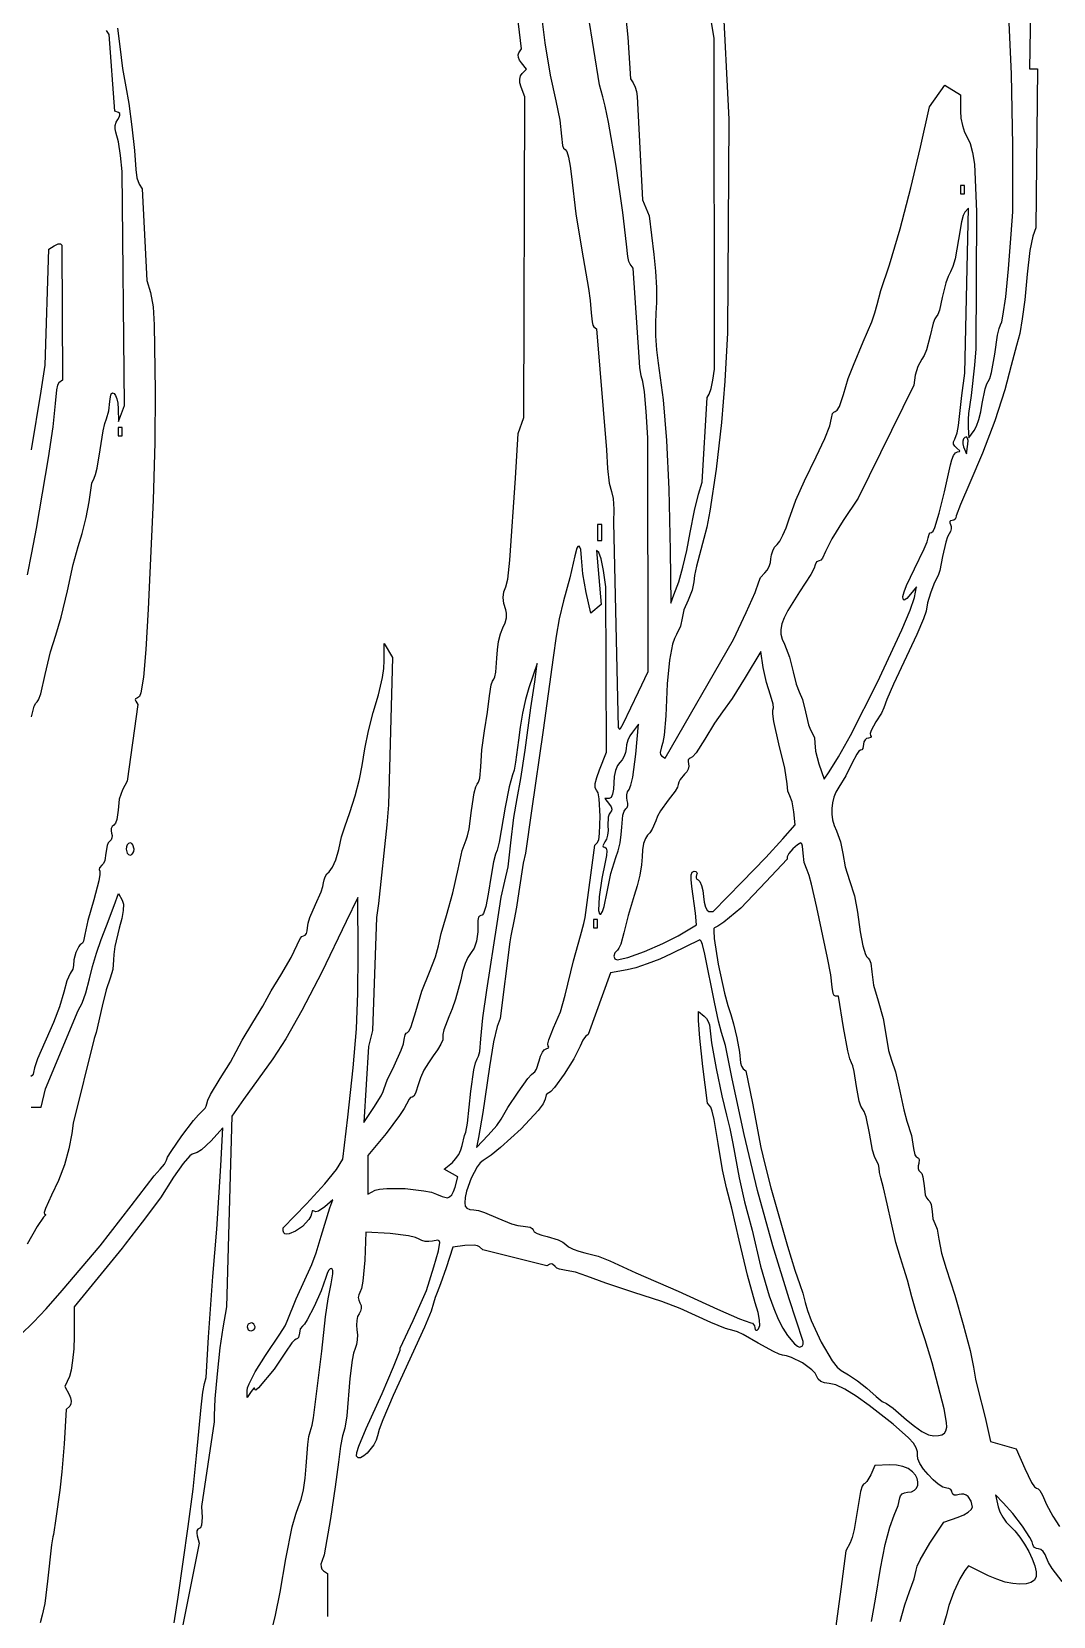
# Model space of a CAD drawing. Extents: x 49.4 to 149.4, y 52.5 to 152.5.
# Drawn here: x 117 to 129.2, y 87.48 to 106.38 of the extents above; entities that cross this region are included whole.
import ezdxf

# ---------------------------------------------------------------- set-up
doc = ezdxf.new("R2010")
doc.units = 0
doc.layers.add('LAYER_1', color=7, linetype='CONTINUOUS')

msp = doc.modelspace()

# ---------------------------------------------------------------- linework, layer by layer
at = {"layer": 'LAYER_1'}
for points in [[(124.068, 106.824), (124.118, 106.316), (124.151, 105.822), (124.182, 105.774), (124.205, 105.723), (124.221, 105.668), (124.229, 105.61), (124.292, 104.379), (124.373, 104.186), (124.429, 103.724), (124.448, 103.526), (124.459, 103.328), (124.461, 103.154), (124.453, 103.027), (124.446, 102.907), (124.448, 102.755), (124.46, 102.589), (124.48, 102.431), (124.539, 101.993), (124.58, 101.509), (124.607, 100.926), (124.622, 100.194), (124.63, 99.569), (124.668, 99.665), (124.725, 99.822), (124.776, 99.998), (124.822, 100.194), (124.863, 100.411), (124.914, 100.674), (124.96, 100.868), (125.003, 101.012), (125.065, 102.022), (125.089, 102.061), (125.112, 102.126), (125.132, 102.229), (125.151, 102.359), (125.15, 106.303), (125.099, 106.591)], [(125.249, 106.832), (125.322, 105.341), (125.308, 102.792), (125.277, 102.214), (125.236, 101.723), (125.17, 101.166), (125.095, 100.665), (125.059, 100.472), (125.026, 100.338), (124.937, 100.01), (124.913, 99.896), (124.905, 99.821), (124.886, 99.723), (124.837, 99.605), (124.788, 99.486), (124.768, 99.387), (124.747, 99.295), (124.697, 99.193), (124.673, 99.145), (124.651, 99.079), (124.616, 98.887), (124.589, 98.604), (124.571, 98.222), (124.552, 97.994), (124.536, 97.907), (124.52, 97.852), (124.503, 97.787), (124.507, 97.762), (124.521, 97.745), (124.562, 97.719), (125.378, 99.136), (125.53, 99.455), (125.637, 99.695), (125.681, 99.822), (125.703, 99.873), (125.754, 99.93), (125.782, 99.961), (125.805, 100.004), (125.82, 100.051), (125.826, 100.098), (125.831, 100.145), (125.847, 100.192), (125.87, 100.234), (125.898, 100.266), (125.931, 100.308), (125.969, 100.378), (126.007, 100.466), (126.04, 100.562), (126.123, 100.796), (126.226, 101.026), (126.367, 101.311), (126.468, 101.53), (126.527, 101.684), (126.547, 101.775), (126.561, 101.83), (126.576, 101.847), (126.594, 101.854), (126.616, 101.87), (126.642, 101.914), (126.692, 102.058), (126.748, 102.245), (126.809, 102.407), (126.927, 102.683), (127.028, 102.924), (127.067, 103.029), (127.093, 103.128), (127.138, 103.297), (127.241, 103.601), (127.366, 104.031), (127.495, 104.52), (127.61, 105.004), (127.717, 105.485), (127.899, 105.747), (128.086, 105.63), (128.086, 105.436), (128.093, 105.352), (128.11, 105.265), (128.136, 105.186), (128.168, 105.126), (128.205, 105.051), (128.233, 104.944), (128.253, 104.802), (128.264, 104.622), (128.279, 104.235), (128.272, 102.599), (128.253, 102.407), (128.216, 102.046), (128.185, 101.83), (128.178, 101.76), (128.178, 101.661), (128.186, 101.541), (128.25, 101.626), (128.278, 101.678), (128.305, 101.756), (128.329, 101.85), (128.346, 101.949), (128.381, 102.124), (128.401, 102.183), (128.42, 102.212), (128.439, 102.246), (128.459, 102.319), (128.496, 102.539), (128.531, 102.765), (128.55, 102.845), (128.566, 102.888), (128.58, 102.923), (128.595, 102.991), (128.627, 103.22), (128.661, 103.553), (128.693, 103.97), (128.711, 104.235), (128.712, 105.028), (128.698, 105.875), (128.656, 106.757)], [(123.063, 106.761), (123.126, 106.25), (123.189, 105.866), (123.257, 105.559), (123.305, 105.327), (123.325, 105.138), (123.338, 105.027), (123.352, 104.993), (123.369, 104.98), (123.389, 104.954), (123.41, 104.885), (123.429, 104.781), (123.445, 104.655), (123.499, 104.21), (123.569, 103.778), (123.647, 103.321), (123.67, 103.176), (123.681, 103.032), (123.692, 102.923), (123.702, 102.884), (123.713, 102.864), (123.743, 102.84), (123.864, 101.397), (123.877, 101.173), (123.895, 101), (123.922, 100.899), (123.943, 100.816), (123.951, 100.689), (123.948, 100.531), (124.001, 98.083), (124.015, 98.069), (124.021, 98.066), (124.03, 98.072), (124.063, 98.127), (124.246, 98.511), (124.359, 98.751), (124.358, 101.541), (124.338, 101.854), (124.317, 102.087), (124.295, 102.21), (124.275, 102.278), (124.261, 102.379), (124.252, 102.503), (124.18, 103.561), (124.144, 103.609), (124.13, 103.643), (124.117, 103.7), (124.101, 103.85), (124.06, 104.228), (123.979, 104.778), (123.888, 105.303), (123.849, 105.494), (123.819, 105.605), (123.78, 105.75), (123.643, 106.591)], [(128.924, 106.652), (128.913, 105.942), (129.007, 105.942), (128.986, 104.042), (128.951, 103.946), (128.917, 103.772), (128.884, 103.49), (128.854, 103.184), (128.825, 102.957), (128.794, 102.785), (128.756, 102.642), (128.691, 102.402), (128.617, 102.112), (128.496, 101.743), (128.351, 101.355), (128.2, 101.004), (128.086, 100.746), (128.038, 100.608), (128.034, 100.587), (128.023, 100.57), (128.007, 100.559), (127.987, 100.555), (127.97, 100.551), (127.961, 100.54), (127.959, 100.524), (127.968, 100.505), (127.976, 100.481), (127.976, 100.452), (127.968, 100.423), (127.953, 100.396), (127.933, 100.357), (127.911, 100.293), (127.874, 100.124), (127.84, 99.958), (127.82, 99.896), (127.802, 99.86), (127.769, 99.794), (127.73, 99.687), (127.696, 99.57), (127.677, 99.473), (127.646, 99.382), (127.566, 99.195), (127.29, 98.602), (127.207, 98.418), (127.173, 98.321), (127.145, 98.256), (127.078, 98.152), (127.02, 98.049), (127.009, 98.011), (127.014, 97.988), (127.021, 97.976), (127.019, 97.967), (126.988, 97.958), (126.966, 97.952), (126.949, 97.936), (126.936, 97.913), (126.932, 97.885), (126.921, 97.834), (126.91, 97.819), (126.896, 97.813), (126.876, 97.801), (126.85, 97.767), (126.792, 97.657), (126.718, 97.509), (126.636, 97.373), (126.602, 97.315), (126.576, 97.253), (126.559, 97.187), (126.551, 97.12), (126.552, 97.052), (126.562, 96.984), (126.581, 96.916), (126.609, 96.851), (126.656, 96.722), (126.682, 96.58), (126.71, 96.423), (126.763, 96.259), (126.821, 96.078), (126.86, 95.881), (126.892, 95.647), (126.923, 95.482), (126.954, 95.379), (126.97, 95.349), (126.986, 95.333), (127.002, 95.312), (127.016, 95.274), (127.028, 95.171), (127.051, 95.013), (127.105, 94.825), (127.165, 94.615), (127.202, 94.404), (127.229, 94.233), (127.265, 94.116), (127.311, 93.976), (127.362, 93.749), (127.411, 93.524), (127.447, 93.388), (127.503, 93.219), (127.526, 93.063), (127.543, 92.987), (127.558, 92.964), (127.575, 92.955), (127.588, 92.95), (127.596, 92.934), (127.589, 92.885), (127.582, 92.855), (127.583, 92.826), (127.592, 92.802), (127.608, 92.786), (127.625, 92.764), (127.64, 92.725), (127.654, 92.618), (127.668, 92.512), (127.683, 92.473), (127.702, 92.45), (127.72, 92.43), (127.736, 92.397), (127.75, 92.311), (127.759, 92.224), (127.782, 92.17), (127.809, 92.101), (127.83, 91.981), (127.862, 91.814), (127.915, 91.632), (128.019, 91.313), (128.121, 90.965), (128.203, 90.655), (128.244, 90.454), (128.266, 90.314), (128.291, 90.213), (128.383, 89.854), (128.447, 89.567), (128.753, 89.48), (128.854, 89.245), (128.937, 89.08), (128.972, 89.029), (128.996, 89.011), (129.014, 89.004), (129.033, 88.986), (129.066, 88.927), (129.115, 88.816), (129.19, 88.678), (129.268, 88.554)], [(116.714, 90.689), (117.024, 90.993), (117.175, 91.15), (117.369, 91.369), (117.82, 91.904), (118.19, 92.378), (118.466, 92.739), (118.538, 92.815), (118.59, 92.878), (118.611, 92.923), (118.626, 92.961), (118.667, 93.028), (118.795, 93.214), (118.936, 93.398), (118.993, 93.464), (119.03, 93.499), (119.074, 93.543), (119.087, 93.57), (119.092, 93.596), (119.104, 93.638), (119.139, 93.709), (119.252, 93.898), (119.374, 94.093), (119.443, 94.221), (119.514, 94.356), (119.643, 94.567), (119.763, 94.761), (119.813, 94.855), (119.861, 94.945), (119.975, 95.131), (120.099, 95.342), (120.171, 95.492), (120.208, 95.569), (120.229, 95.592), (120.249, 95.601), (120.267, 95.608), (120.281, 95.629), (120.291, 95.66), (120.294, 95.697), (120.302, 95.749), (120.323, 95.818), (120.391, 95.973), (120.458, 96.123), (120.479, 96.187), (120.487, 96.231), (120.492, 96.266), (120.506, 96.303), (120.527, 96.338), (120.553, 96.365), (120.594, 96.419), (120.633, 96.507), (120.668, 96.628), (120.7, 96.779), (120.739, 96.899), (120.802, 97.069), (120.864, 97.269), (120.915, 97.468), (120.946, 97.633), (120.978, 97.83), (121.023, 98.044), (121.079, 98.263), (121.142, 98.476), (121.189, 98.681), (121.204, 98.79), (121.21, 98.885), (121.211, 99.088), (121.31, 98.918), (121.261, 97.164), (121.24, 96.923), (121.141, 95.985), (121.12, 95.817), (121.072, 94.47), (121.022, 94.278), (120.968, 93.375), (121.088, 93.552), (121.173, 93.691), (121.199, 93.745), (121.208, 93.777), (121.244, 93.878), (121.328, 94.051), (121.413, 94.236), (121.439, 94.311), (121.449, 94.362), (121.46, 94.421), (121.473, 94.44), (121.488, 94.446), (121.508, 94.466), (121.533, 94.52), (121.588, 94.699), (121.661, 94.941), (121.749, 95.168), (121.823, 95.349), (121.86, 95.48), (121.892, 95.626), (121.954, 95.841), (122.028, 96.113), (122.091, 96.394), (122.142, 96.617), (122.187, 96.746), (122.205, 96.794), (122.224, 96.875), (122.254, 97.096), (122.284, 97.306), (122.303, 97.376), (122.321, 97.409), (122.337, 97.433), (122.35, 97.48), (122.363, 97.617), (122.376, 97.818), (122.409, 98.045), (122.445, 98.269), (122.467, 98.464), (122.487, 98.594), (122.501, 98.638), (122.517, 98.661), (122.532, 98.688), (122.544, 98.744), (122.555, 98.91), (122.561, 99.009), (122.576, 99.11), (122.599, 99.202), (122.627, 99.273), (122.653, 99.333), (122.668, 99.393), (122.671, 99.447), (122.661, 99.489), (122.637, 99.562), (122.629, 99.635), (122.636, 99.704), (122.661, 99.762), (122.684, 99.855), (122.709, 100.08), (122.776, 101.06), (122.808, 101.589), (122.875, 101.781), (122.888, 105.608), (122.845, 105.721), (122.83, 105.773), (122.827, 105.818), (122.835, 105.856), (122.855, 105.886), (122.907, 105.938), (122.847, 106.01), (122.826, 106.042), (122.814, 106.075), (122.81, 106.106), (122.817, 106.13), (122.847, 106.179), (122.8, 106.577)], [(118.029, 106.424), (118.057, 106.207), (118.087, 105.946), (118.125, 105.726), (118.161, 105.525), (118.199, 105.25), (118.23, 104.967), (118.247, 104.74), (118.26, 104.639), (118.286, 104.565), (118.321, 104.51), (118.378, 103.417), (118.421, 103.273), (118.452, 103.1), (118.466, 102.888), (118.477, 102.094), (118.474, 101.484), (118.452, 100.795), (118.392, 99.497), (118.367, 99.013), (118.339, 98.685), (118.306, 98.498), (118.288, 98.453), (118.268, 98.439), (118.241, 98.427), (118.239, 98.414), (118.245, 98.399), (118.269, 98.359), (118.142, 97.444), (118.088, 97.343), (118.049, 97.229), (118.034, 97.098), (118.019, 96.986), (118.002, 96.945), (117.982, 96.921), (117.964, 96.904), (117.953, 96.88), (117.95, 96.852), (117.956, 96.824), (117.962, 96.796), (117.96, 96.769), (117.951, 96.746), (117.935, 96.73), (117.917, 96.71), (117.903, 96.676), (117.889, 96.587), (117.875, 96.497), (117.859, 96.463), (117.84, 96.442), (117.813, 96.409), (117.81, 96.39), (117.816, 96.372), (117.818, 96.333), (117.805, 96.255), (117.743, 96.028), (117.672, 95.781), (117.637, 95.614), (117.621, 95.537), (117.609, 95.513), (117.596, 95.504), (117.581, 95.496), (117.565, 95.473), (117.531, 95.4), (117.506, 95.315), (117.501, 95.247), (117.493, 95.202), (117.464, 95.151), (117.422, 95.062), (117.385, 94.927), (117.335, 94.752), (117.264, 94.567), (117.074, 94.133), (117.035, 94.027), (117.024, 93.97), (117.019, 93.949), (117.008, 93.933), (116.992, 93.921)], [(117.001, 98.21), (117.034, 98.337), (117.052, 98.376), (117.068, 98.39), (117.086, 98.416), (117.111, 98.486), (117.166, 98.715), (117.229, 98.987), (117.291, 99.184), (117.357, 99.399), (117.43, 99.713), (117.5, 100.027), (117.559, 100.242), (117.606, 100.398), (117.652, 100.588), (117.689, 100.774), (117.708, 100.916), (117.723, 100.998), (117.75, 101.06), (117.766, 101.102), (117.785, 101.179), (117.819, 101.397), (117.855, 101.624), (117.876, 101.712), (117.895, 101.766), (117.925, 101.861), (117.937, 101.974), (117.942, 102.03), (117.952, 102.063), (117.968, 102.075), (117.986, 102.068), (118.004, 102.044), (118.02, 102.004), (118.031, 101.951), (118.037, 101.887), (118.04, 101.733), (118.112, 101.926), (118.084, 104.716), (118.064, 104.908), (118.04, 105.069), (118.009, 105.185), (118, 105.223), (118.001, 105.265), (118.011, 105.304), (118.03, 105.337), (118.049, 105.365), (118.057, 105.389), (118.054, 105.409), (118.04, 105.42), (117.995, 105.437), (117.927, 106.351), (117.897, 106.399)], [(117.001, 101.397), (117.118, 102.094), (117.165, 102.407), (117.206, 103.79), (117.27, 103.829), (117.319, 103.852), (117.349, 103.853), (117.365, 103.836), (117.37, 102.226), (117.329, 102.196), (117.313, 102.167), (117.298, 102.111), (117.282, 101.95), (117.256, 101.67), (117.201, 101.3), (117.057, 100.459), (117.003, 100.168), (116.948, 99.906)], [(116.997, 93.556), (117.115, 93.556), (117.17, 93.776), (117.559, 94.711), (117.606, 94.797), (117.651, 94.918), (117.694, 95.086), (117.73, 95.235), (117.776, 95.394), (117.832, 95.557), (117.896, 95.721), (117.988, 95.961), (118.04, 96.106), (118.084, 96.027), (118.098, 95.977), (118.097, 95.903), (118.08, 95.807), (118.049, 95.691), (117.996, 95.473), (117.982, 95.379), (117.979, 95.312), (117.971, 95.199), (117.941, 95.096), (117.893, 94.957), (117.843, 94.759), (117.771, 94.446), (117.75, 94.374), (117.499, 93.364), (117.482, 93.243), (117.448, 93.06), (117.394, 92.87), (117.324, 92.681), (117.241, 92.506), (117.168, 92.347), (117.153, 92.299), (117.157, 92.281), (117.167, 92.278), (117.168, 92.27), (117.144, 92.245), (117.067, 92.135), (116.951, 91.921)], [(119.816, 87.109), (119.914, 87.496), (119.969, 87.773), (120.037, 88.169), (120.113, 88.551), (120.154, 88.701), (120.189, 88.795), (120.221, 88.877), (120.248, 88.994), (120.268, 89.131), (120.28, 89.275), (120.298, 89.534), (120.311, 89.629), (120.325, 89.684), (120.351, 89.763), (120.367, 89.853), (120.465, 90.646), (120.511, 91.055), (120.54, 91.271), (120.578, 91.451), (120.599, 91.569), (120.596, 91.61), (120.584, 91.631), (120.567, 91.63), (120.547, 91.61), (120.528, 91.573), (120.513, 91.524), (120.459, 91.367), (120.376, 91.18), (120.292, 91.02), (120.258, 90.967), (120.234, 90.943), (120.209, 90.912), (120.198, 90.859), (120.187, 90.811), (120.175, 90.796), (120.16, 90.791), (120.138, 90.778), (120.107, 90.745), (120.031, 90.634), (119.899, 90.43), (119.711, 90.209), (119.677, 90.182), (119.67, 90.184), (119.668, 90.194), (119.664, 90.205), (119.654, 90.204), (119.621, 90.165), (119.574, 90.093), (119.574, 90.175), (119.579, 90.21), (119.598, 90.258), (119.67, 90.398), (119.792, 90.595), (119.963, 90.849), (120.027, 90.948), (120.054, 91.004), (120.161, 91.27), (120.346, 91.681), (120.397, 91.819), (120.456, 92.017), (120.56, 92.354), (120.599, 92.45), (120.503, 92.366), (120.426, 92.316), (120.395, 92.308), (120.375, 92.314), (120.362, 92.321), (120.352, 92.319), (120.342, 92.285), (120.334, 92.255), (120.311, 92.216), (120.234, 92.135), (120.151, 92.077), (120.078, 92.047), (120.048, 92.043), (120.026, 92.047), (120.011, 92.059), (120.006, 92.08), (120.006, 92.118), (120.284, 92.404), (120.503, 92.642), (120.639, 92.813), (120.716, 92.935), (120.775, 93.438), (120.839, 94.024), (120.878, 94.491), (120.896, 94.917), (120.899, 95.384), (120.896, 96.058), (120.757, 95.769), (120.465, 95.168), (120.228, 94.709), (120.037, 94.37), (119.881, 94.134), (119.53, 93.646), (119.392, 93.448), (119.329, 91.176), (119.284, 90.923), (119.249, 90.685), (119.215, 90.375), (119.19, 90.078), (119.181, 89.877), (119.182, 89.805), (119.03, 88.795), (119.037, 88.662), (119.03, 88.569), (119.017, 88.54), (119.001, 88.53), (118.985, 88.523), (118.976, 88.504), (118.974, 88.476), (118.979, 88.442), (119.002, 88.355), (118.791, 87.303)], [(118.704, 87.407), (118.752, 87.712), (118.871, 88.554), (118.93, 89), (118.971, 89.396), (119.024, 89.978), (119.046, 90.158), (119.066, 90.262), (119.086, 90.334), (119.115, 90.815), (119.166, 91.536), (119.212, 92.1), (119.259, 92.855), (119.284, 93.309), (119.147, 93.156), (119.031, 93.048), (118.98, 93.014), (118.943, 93.002), (118.919, 92.995), (118.89, 92.974), (118.81, 92.884), (118.696, 92.722), (118.539, 92.475), (118.323, 92.183), (118.119, 91.921), (118.083, 91.873), (117.512, 91.175), (117.51, 90.821), (117.505, 90.674), (117.492, 90.535), (117.475, 90.421), (117.453, 90.346), (117.398, 90.226), (117.449, 90.131), (117.466, 90.089), (117.474, 90.05), (117.471, 90.017), (117.457, 89.992), (117.415, 89.949), (117.39, 89.54), (117.365, 89.209), (117.339, 88.987), (117.291, 88.65), (117.263, 88.458), (117.254, 88.43), (117.24, 88.337), (117.194, 87.905), (117.16, 87.636), (117.129, 87.497), (117.104, 87.407)], [(127.369, 87.423), (127.422, 87.621), (127.478, 87.778), (127.534, 87.93), (127.557, 88.035), (127.57, 88.082), (127.606, 88.158), (127.723, 88.355), (127.889, 88.605), (128.06, 88.667), (128.126, 88.695), (128.18, 88.727), (128.217, 88.759), (128.23, 88.786), (128.216, 88.859), (128.18, 88.912), (128.156, 88.93), (128.129, 88.94), (128.1, 88.942), (128.071, 88.935), (128.039, 88.927), (128.013, 88.929), (127.996, 88.939), (127.99, 88.958), (127.985, 88.978), (127.971, 88.995), (127.95, 89.007), (127.924, 89.011), (127.877, 89.024), (127.821, 89.06), (127.76, 89.111), (127.7, 89.174), (127.646, 89.24), (127.603, 89.305), (127.578, 89.362), (127.574, 89.406), (127.576, 89.446), (127.56, 89.493), (127.525, 89.547), (127.468, 89.611), (127.286, 89.775), (126.998, 90), (126.843, 90.11), (126.709, 90.192), (126.6, 90.244), (126.522, 90.262), (126.465, 90.267), (126.421, 90.284), (126.389, 90.312), (126.371, 90.351), (126.352, 90.385), (126.314, 90.425), (126.202, 90.506), (126.072, 90.571), (126.012, 90.591), (125.962, 90.598), (125.923, 90.61), (125.855, 90.641), (125.674, 90.743), (125.493, 90.844), (125.425, 90.875), (125.385, 90.887), (125.282, 90.917), (125.11, 90.988), (124.744, 91.156), (124.522, 91.239), (124.19, 91.347), (123.857, 91.456), (123.63, 91.541), (123.494, 91.589), (123.38, 91.608), (123.302, 91.623), (123.271, 91.638), (123.252, 91.657), (123.22, 91.685), (123.202, 91.689), (123.186, 91.684), (123.15, 91.662), (122.387, 91.856), (122.349, 91.892), (122.324, 91.904), (122.282, 91.911), (122.171, 91.907), (122.03, 91.887), (121.949, 91.639), (121.884, 91.45), (121.841, 91.344), (121.817, 91.287), (121.8, 91.218), (121.771, 91.124), (121.691, 90.932), (121.319, 90.117), (121.194, 89.827), (121.151, 89.711), (121.13, 89.636), (121.114, 89.583), (121.085, 89.528), (121.007, 89.431), (120.966, 89.396), (120.928, 89.376), (120.898, 89.374), (120.88, 89.394), (120.884, 89.437), (120.906, 89.513), (120.994, 89.723), (121.186, 90.141), (121.323, 90.461), (121.401, 90.659), (121.401, 90.681), (121.554, 91.013), (121.714, 91.368), (121.801, 91.653), (121.858, 91.844), (121.875, 91.941), (121.868, 91.962), (121.851, 91.97), (121.785, 91.959), (121.743, 91.953), (121.699, 91.956), (121.66, 91.966), (121.629, 91.983), (121.583, 92.003), (121.502, 92.022), (121.281, 92.049), (120.993, 92.065), (120.979, 91.731), (120.955, 91.48), (120.939, 91.392), (120.921, 91.345), (120.906, 91.319), (120.901, 91.288), (120.906, 91.255), (120.92, 91.224), (120.934, 91.191), (120.937, 91.157), (120.929, 91.123), (120.911, 91.093), (120.893, 91.059), (120.883, 91.011), (120.88, 90.956), (120.885, 90.9), (120.892, 90.842), (120.889, 90.781), (120.88, 90.724), (120.864, 90.68), (120.844, 90.624), (120.826, 90.538), (120.801, 90.319), (120.763, 89.874), (120.74, 89.729), (120.714, 89.636), (120.687, 89.515), (120.664, 89.324), (120.627, 89.027), (120.569, 88.65), (120.495, 88.217), (120.464, 88.138), (120.455, 88.105), (120.456, 88.073), (120.466, 88.045), (120.484, 88.027), (120.535, 87.995), (120.534, 87.481)], [(127.027, 87.422), (127.075, 87.688), (127.133, 88.055), (127.189, 88.34), (127.243, 88.549), (127.297, 88.69), (127.345, 88.806), (127.365, 88.895), (127.372, 88.921), (127.392, 88.943), (127.421, 88.958), (127.456, 88.963), (127.502, 88.969), (127.537, 88.987), (127.563, 89.014), (127.577, 89.047), (127.58, 89.086), (127.571, 89.127), (127.549, 89.169), (127.514, 89.209), (127.462, 89.246), (127.398, 89.272), (127.324, 89.287), (127.243, 89.29), (127.067, 89.284), (127.016, 89.171), (126.969, 89.092), (126.947, 89.068), (126.929, 89.059), (126.913, 89.035), (126.894, 88.971), (126.859, 88.758), (126.819, 88.518), (126.795, 88.423), (126.772, 88.362), (126.719, 88.265), (126.661, 87.809), (126.577, 87.19)], [(129.301, 87.899), (129.182, 88.054), (129.139, 88.126), (129.115, 88.181), (129.099, 88.223), (129.075, 88.258), (129.047, 88.281), (129.019, 88.289), (128.993, 88.294), (128.972, 88.305), (128.958, 88.321), (128.952, 88.341), (128.943, 88.373), (128.917, 88.423), (128.828, 88.559), (128.713, 88.711), (128.598, 88.839), (128.505, 88.932), (128.538, 88.791), (128.559, 88.73), (128.592, 88.666), (128.632, 88.608), (128.675, 88.563), (128.737, 88.502), (128.797, 88.428), (128.853, 88.344), (128.903, 88.257), (128.944, 88.169), (128.974, 88.087), (128.99, 88.014), (128.99, 87.957), (128.969, 87.916), (128.928, 87.887), (128.87, 87.87), (128.796, 87.866), (128.712, 87.874), (128.619, 87.893), (128.522, 87.925), (128.422, 87.968), (128.185, 88.086), (128.141, 88.032), (128.08, 87.929), (128.009, 87.774), (127.948, 87.612), (127.916, 87.49), (127.877, 87.353)]]:
    msp.add_lwpolyline(points, dxfattribs=at)
for points in [[(128.086, 104.451), (128.135, 104.451), (128.135, 104.547), (128.086, 104.547)], [(126.398, 97.653), (126.461, 97.469), (126.522, 97.557), (126.632, 97.734), (126.774, 97.99), (127.099, 98.626), (127.389, 99.248), (127.487, 99.484), (127.537, 99.634), (127.564, 99.761), (127.493, 99.674), (127.447, 99.625), (127.417, 99.605), (127.402, 99.614), (127.401, 99.647), (127.415, 99.703), (127.442, 99.779), (127.537, 99.977), (127.653, 100.214), (127.689, 100.3), (127.702, 100.348), (127.714, 100.392), (127.727, 100.406), (127.743, 100.411), (127.76, 100.426), (127.781, 100.471), (127.834, 100.64), (127.898, 100.895), (127.967, 101.216), (127.983, 101.277), (128.005, 101.327), (128.03, 101.361), (128.054, 101.373), (128.074, 101.376), (128.078, 101.385), (128.044, 101.416), (128.019, 101.438), (128.006, 101.464), (128.006, 101.493), (128.019, 101.524), (128.049, 101.598), (128.065, 101.685), (128.104, 102.046), (128.138, 102.311), (128.183, 104.278), (128.139, 104.232), (128.12, 104.192), (128.099, 104.117), (128.064, 103.903), (128.023, 103.674), (127.995, 103.581), (127.968, 103.519), (127.94, 103.463), (127.913, 103.387), (127.87, 103.213), (127.836, 103.061), (127.816, 103.01), (127.798, 102.984), (127.78, 102.958), (127.76, 102.907), (127.725, 102.755), (127.682, 102.59), (127.655, 102.523), (127.627, 102.479), (127.578, 102.392), (127.547, 102.286), (127.53, 102.166), (126.867, 100.819), (126.689, 100.555), (126.553, 100.336), (126.478, 100.182), (126.441, 100.106), (126.42, 100.082), (126.4, 100.074), (126.368, 100.06), (126.355, 100.025), (126.34, 99.985), (126.3, 99.91), (126.168, 99.701), (126.027, 99.478), (125.983, 99.393), (125.956, 99.32), (125.943, 99.255), (125.945, 99.196), (125.96, 99.137), (125.988, 99.077), (126.047, 98.924), (126.092, 98.75), (126.128, 98.601), (126.164, 98.511), (126.201, 98.42), (126.237, 98.27), (126.274, 98.118), (126.296, 98.058), (126.316, 98.021), (126.344, 97.963), (126.348, 97.901), (126.358, 97.802)], [(118.034, 101.565), (118.082, 101.565), (118.082, 101.661), (118.034, 101.661)], [(128.124, 101.431), (128.158, 101.349), (128.174, 101.462), (128.178, 101.507), (128.173, 101.537), (128.16, 101.55), (128.141, 101.545), (128.124, 101.526), (128.115, 101.499), (128.115, 101.466)], [(123.757, 100.314), (123.806, 100.314), (123.806, 100.411), (123.806, 100.507), (123.757, 100.507), (123.757, 100.411)], [(122.335, 93.196), (122.31, 93.075), (122.449, 93.221), (122.553, 93.338), (122.608, 93.413), (122.686, 93.552), (122.808, 93.736), (122.925, 93.897), (122.968, 93.947), (122.991, 93.965), (123.008, 93.977), (123.027, 94.008), (123.06, 94.11), (123.076, 94.166), (123.098, 94.211), (123.121, 94.242), (123.144, 94.254), (123.172, 94.263), (123.174, 94.272), (123.166, 94.284), (123.162, 94.31), (123.173, 94.36), (123.232, 94.502), (123.313, 94.694), (123.371, 94.893), (123.468, 95.303), (123.552, 95.601), (123.594, 95.745), (123.609, 95.817), (123.725, 96.683), (123.753, 96.707), (123.77, 96.745), (123.781, 96.819), (123.787, 97.027), (123.775, 97.233), (123.762, 97.305), (123.745, 97.339), (123.729, 97.366), (123.729, 97.416), (123.746, 97.487), (123.779, 97.58), (123.862, 97.789), (123.857, 99.763), (123.827, 99.955), (123.798, 100.097), (123.77, 100.17), (123.744, 100.194), (123.801, 99.553), (123.677, 99.45), (123.621, 99.694), (123.582, 99.916), (123.565, 100.11), (123.556, 100.208), (123.546, 100.235), (123.535, 100.246), (123.522, 100.242), (123.509, 100.222), (123.487, 100.133), (123.424, 99.869), (123.349, 99.597), (123.298, 99.381), (123.261, 99.172), (123.227, 98.92), (123.108, 98.054), (122.967, 97.092), (122.895, 96.587), (122.867, 96.466), (122.815, 96.13), (122.79, 95.942), (122.762, 95.793), (122.722, 95.601), (122.711, 95.528), (122.596, 94.615), (122.557, 94.518), (122.514, 94.337), (122.465, 94.037), (122.387, 93.491)], [(121.833, 92.518), (121.902, 92.489), (121.965, 92.476), (121.99, 92.485), (122.016, 92.512), (122.039, 92.552), (122.056, 92.601), (122.088, 92.727), (121.927, 92.817), (122.024, 92.898), (122.063, 92.939), (122.099, 92.991), (122.126, 93.046), (122.142, 93.099), (122.17, 93.22), (122.185, 93.258), (122.203, 93.365), (122.246, 93.749), (122.28, 94), (122.301, 94.087), (122.32, 94.131), (122.337, 94.164), (122.351, 94.221), (122.365, 94.372), (122.387, 94.622), (122.436, 94.951), (122.557, 95.745), (122.607, 96.062), (122.651, 96.25), (122.689, 96.424), (122.723, 96.707), (122.757, 97.011), (122.796, 97.236), (122.842, 97.475), (122.892, 97.813), (122.961, 98.318), (123.006, 98.631), (123.035, 98.847), (122.938, 98.559), (122.898, 98.42), (122.861, 98.256), (122.831, 98.087), (122.812, 97.933), (122.779, 97.673), (122.761, 97.576), (122.743, 97.52), (122.7, 97.375), (122.654, 97.135), (122.581, 96.717), (122.558, 96.622), (122.538, 96.573), (122.513, 96.484), (122.485, 96.321), (122.452, 96.096), (122.422, 95.948), (122.394, 95.866), (122.379, 95.847), (122.364, 95.841), (122.349, 95.836), (122.337, 95.823), (122.327, 95.781), (122.326, 95.647), (122.311, 95.537), (122.283, 95.451), (122.242, 95.39), (122.21, 95.343), (122.177, 95.268), (122.146, 95.175), (122.123, 95.075), (122.062, 94.845), (122.021, 94.729), (121.98, 94.633), (121.92, 94.479), (121.908, 94.423), (121.91, 94.391), (121.909, 94.36), (121.887, 94.308), (121.848, 94.242), (121.795, 94.169), (121.737, 94.087), (121.685, 93.996), (121.644, 93.908), (121.619, 93.833), (121.583, 93.723), (121.563, 93.689), (121.544, 93.677), (121.526, 93.67), (121.507, 93.652), (121.476, 93.592), (121.449, 93.539), (121.394, 93.455), (121.233, 93.244), (121.016, 92.98), (121.016, 92.519), (121.102, 92.565), (121.156, 92.58), (121.24, 92.588), (121.461, 92.585), (121.685, 92.56), (121.773, 92.541)], [(123.95, 95.357), (123.961, 95.325), (123.989, 95.312), (124.117, 95.341), (124.317, 95.413), (124.536, 95.507), (124.719, 95.601), (124.936, 95.729), (124.924, 95.869), (124.883, 96.19), (124.873, 96.27), (124.874, 96.326), (124.886, 96.359), (124.909, 96.37), (124.929, 96.367), (124.941, 96.357), (124.945, 96.343), (124.938, 96.326), (124.932, 96.308), (124.933, 96.29), (124.943, 96.276), (124.959, 96.266), (124.978, 96.246), (124.996, 96.202), (125.011, 96.141), (125.019, 96.07), (125.028, 96), (125.044, 95.942), (125.063, 95.904), (125.085, 95.889), (125.138, 95.889), (125.48, 96.238), (125.764, 96.534), (125.968, 96.755), (126.113, 96.923), (126.098, 97.08), (126.078, 97.199), (126.05, 97.268), (126.028, 97.324), (126.018, 97.413), (125.99, 97.6), (125.921, 97.889), (125.86, 98.158), (125.847, 98.249), (125.849, 98.293), (125.855, 98.32), (125.851, 98.362), (125.819, 98.471), (125.771, 98.623), (125.734, 98.799), (125.705, 98.992), (125.517, 98.679), (125.361, 98.43), (125.249, 98.27), (125.154, 98.135), (125.038, 97.946), (124.933, 97.784), (124.891, 97.735), (124.863, 97.717), (124.848, 97.712), (124.839, 97.698), (124.837, 97.678), (124.843, 97.653), (124.847, 97.623), (124.839, 97.589), (124.821, 97.555), (124.794, 97.526), (124.741, 97.465), (124.725, 97.433), (124.719, 97.406), (124.71, 97.372), (124.684, 97.326), (124.6, 97.217), (124.506, 97.091), (124.471, 97.027), (124.451, 96.971), (124.41, 96.873), (124.382, 96.83), (124.354, 96.799), (124.327, 96.762), (124.306, 96.702), (124.292, 96.626), (124.287, 96.543), (124.279, 96.445), (124.26, 96.324), (124.23, 96.198), (124.195, 96.08), (124.12, 95.841), (124.069, 95.636), (124.033, 95.501), (124.012, 95.453), (123.993, 95.429), (123.962, 95.397)], [(123.777, 96.064), (123.769, 95.901), (123.778, 95.863), (123.786, 95.857), (123.795, 95.859), (123.815, 95.889), (123.837, 95.949), (123.873, 96.126), (123.916, 96.344), (123.975, 96.534), (124.003, 96.615), (124.025, 96.71), (124.04, 96.807), (124.046, 96.895), (124.06, 97.038), (124.074, 97.088), (124.092, 97.114), (124.108, 97.131), (124.117, 97.155), (124.118, 97.184), (124.111, 97.214), (124.104, 97.246), (124.106, 97.282), (124.115, 97.316), (124.132, 97.345), (124.153, 97.396), (124.176, 97.493), (124.214, 97.765), (124.247, 98.126), (124.172, 98.03), (124.143, 97.984), (124.119, 97.932), (124.102, 97.878), (124.096, 97.831), (124.089, 97.787), (124.073, 97.741), (124.05, 97.7), (124.022, 97.669), (123.993, 97.631), (123.97, 97.573), (123.955, 97.501), (123.95, 97.423), (123.946, 97.349), (123.934, 97.29), (123.917, 97.25), (123.896, 97.236), (123.842, 97.236), (123.898, 97.168), (123.917, 97.139), (123.926, 97.112), (123.924, 97.089), (123.911, 97.073), (123.895, 97.052), (123.884, 97.015), (123.881, 96.914), (123.883, 96.858), (123.876, 96.802), (123.863, 96.754), (123.845, 96.72), (123.819, 96.674), (123.825, 96.663), (123.843, 96.659), (123.861, 96.647), (123.868, 96.613), (123.864, 96.557), (123.848, 96.478), (123.809, 96.282)], [(118.226, 96.635), (118.212, 96.686), (118.197, 96.701), (118.178, 96.707), (118.159, 96.701), (118.144, 96.686), (118.134, 96.663), (118.13, 96.635), (118.144, 96.584), (118.159, 96.568), (118.178, 96.563), (118.197, 96.568), (118.212, 96.584), (118.222, 96.607)], [(127.443, 89.829), (127.537, 89.75), (127.627, 89.689), (127.706, 89.65), (127.77, 89.636), (127.824, 89.639), (127.866, 89.649), (127.896, 89.667), (127.914, 89.696), (127.923, 89.738), (127.922, 89.794), (127.894, 89.958), (127.75, 90.506), (127.668, 90.781), (127.607, 90.959), (127.561, 91.098), (127.509, 91.296), (127.457, 91.494), (127.413, 91.632), (127.37, 91.759), (127.318, 91.944), (127.213, 92.402), (127.17, 92.593), (127.137, 92.715), (127.12, 92.778), (127.119, 92.828), (127.111, 92.874), (127.081, 92.925), (127.06, 92.968), (127.038, 93.042), (127, 93.245), (126.962, 93.44), (126.94, 93.506), (126.92, 93.538), (126.9, 93.569), (126.88, 93.629), (126.848, 93.803), (126.82, 93.983), (126.803, 94.048), (126.786, 94.086), (126.767, 94.134), (126.743, 94.229), (126.69, 94.506), (126.63, 94.879), (126.595, 94.879), (126.581, 94.888), (126.569, 94.911), (126.557, 94.987), (126.539, 95.134), (126.5, 95.336), (126.375, 95.937), (126.311, 96.217), (126.281, 96.321), (126.258, 96.382), (126.224, 96.476), (126.211, 96.586), (126.202, 96.671), (126.194, 96.697), (126.183, 96.707), (126.142, 96.686), (126.087, 96.638), (126.039, 96.582), (126.018, 96.541), (126.018, 96.513), (125.766, 96.243), (125.465, 95.93), (125.262, 95.763), (125.192, 95.714), (125.153, 95.697), (125.146, 95.688), (125.143, 95.661), (125.149, 95.566), (125.197, 95.262), (125.271, 94.917), (125.311, 94.77), (125.347, 94.663), (125.38, 94.551), (125.418, 94.384), (125.449, 94.211), (125.463, 94.086), (125.474, 94.044), (125.496, 94.013), (125.527, 93.989), (125.606, 93.605), (125.706, 93.075), (125.751, 92.875), (125.826, 92.594), (126.024, 91.897), (126.109, 91.614), (126.169, 91.44), (126.206, 91.338), (126.235, 91.227), (126.261, 91.13), (126.305, 91.012), (126.426, 90.755), (126.558, 90.531), (126.616, 90.455), (126.662, 90.415), (126.752, 90.364), (126.857, 90.293), (126.969, 90.205), (127.082, 90.105), (127.155, 90.046), (127.203, 90.021), (127.286, 89.965)], [(123.709, 95.697), (123.757, 95.697), (123.757, 95.793), (123.709, 95.793)], [(126.023, 90.832), (126.105, 90.735), (126.141, 90.705), (126.166, 90.694), (126.197, 90.704), (126.211, 90.728), (126.211, 90.762), (126.044, 91.269), (125.848, 91.903), (125.667, 92.561), (125.505, 93.229), (125.364, 93.893), (125.283, 94.29), (125.236, 94.446), (125.201, 94.582), (125.152, 94.807), (125.035, 95.381), (125.008, 95.496), (124.992, 95.536), (124.977, 95.552), (124.644, 95.389), (124.499, 95.323), (124.349, 95.264), (124.214, 95.219), (124.11, 95.193), (123.909, 95.16), (123.643, 94.422), (123.612, 94.398), (123.581, 94.354), (123.548, 94.283), (123.473, 94.134), (123.357, 93.949), (123.242, 93.792), (123.199, 93.743), (123.172, 93.725), (123.157, 93.719), (123.144, 93.703), (123.132, 93.651), (123.109, 93.598), (123.047, 93.515), (122.844, 93.298), (122.6, 93.075), (122.486, 92.985), (122.39, 92.922), (122.356, 92.892), (122.319, 92.844), (122.248, 92.709), (122.193, 92.553), (122.177, 92.479), (122.171, 92.414), (122.178, 92.377), (122.198, 92.351), (122.232, 92.335), (122.279, 92.33), (122.336, 92.322), (122.409, 92.302), (122.568, 92.234), (122.73, 92.166), (122.807, 92.145), (122.867, 92.137), (122.953, 92.124), (122.978, 92.109), (122.988, 92.092), (123.001, 92.071), (123.037, 92.05), (123.09, 92.03), (123.155, 92.014), (123.288, 91.973), (123.341, 91.945), (123.376, 91.917), (123.411, 91.889), (123.466, 91.861), (123.534, 91.837), (123.606, 91.82), (123.765, 91.779), (123.902, 91.725), (124.214, 91.581), (124.718, 91.363), (125.189, 91.147), (125.449, 91.031), (125.585, 90.983), (125.604, 90.979), (125.619, 90.966), (125.63, 90.948), (125.633, 90.925), (125.636, 90.904), (125.645, 90.895), (125.66, 90.898), (125.679, 90.913), (125.692, 90.951), (125.69, 91.017), (125.672, 91.109), (125.638, 91.224), (125.546, 91.552), (125.447, 91.969), (125.359, 92.351), (125.296, 92.595), (125.248, 92.81), (125.197, 93.124), (125.149, 93.409), (125.125, 93.507), (125.107, 93.556), (125.069, 93.605), (125.014, 94.041), (124.976, 94.381), (124.96, 94.588), (124.96, 94.699), (125.029, 94.641), (125.055, 94.613), (125.077, 94.577), (125.091, 94.539), (125.095, 94.503), (125.117, 94.324), (125.172, 94.016), (125.239, 93.69), (125.297, 93.46), (125.337, 93.302), (125.372, 93.124), (125.448, 92.715), (125.509, 92.426), (125.551, 92.282), (125.603, 92.089), (125.702, 91.659), (125.806, 91.305), (125.859, 91.157), (125.913, 91.029), (125.968, 90.92)], [(119.669, 90.935), (119.655, 90.969), (119.64, 90.979), (119.621, 90.983), (119.587, 90.969), (119.577, 90.954), (119.573, 90.935), (119.587, 90.901), (119.602, 90.891), (119.621, 90.887), (119.655, 90.901), (119.665, 90.916)]]:
    msp.add_lwpolyline(points, close=True, dxfattribs=at)

doc.saveas('drawing.dxf')
